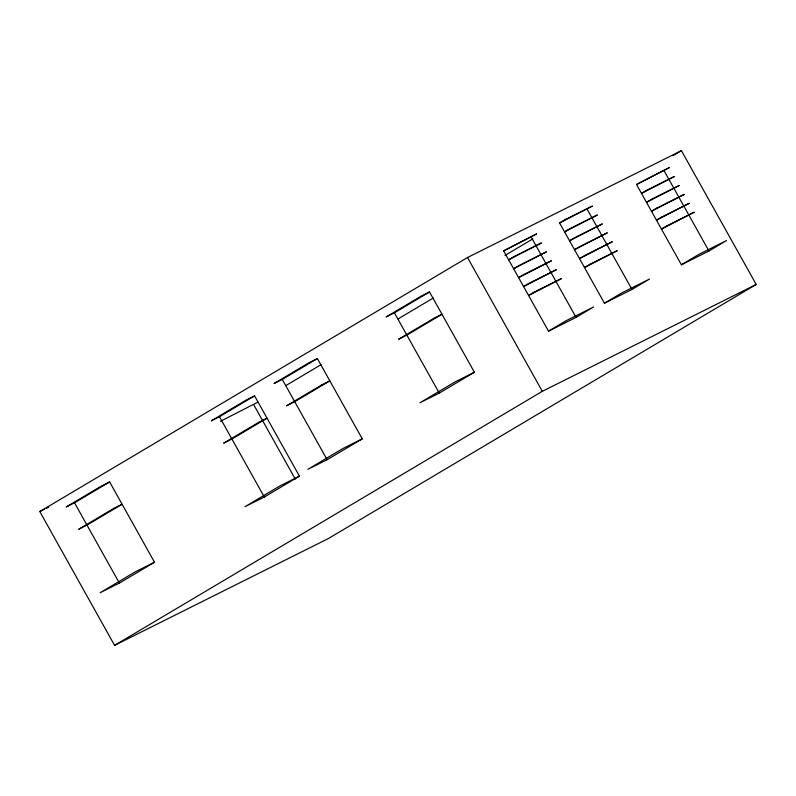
<?xml version="1.0" encoding="UTF-8"?>
<svg xmlns="http://www.w3.org/2000/svg" width="796" height="796" viewBox="0 0 796 796"><rect width="100%" height="100%" fill="white"/><g stroke="black" fill="none" stroke-linecap="round" stroke-linejoin="round"><path stroke-width="1.19" d="M39.8 511.549L467.521 257.516L681.416 150.643L756.2 284.451L328.479 538.484L114.584 645.357L39.8 511.549L44.238 509.331M109.639 481.948L101.371 486.077L66.257 506.933L74.526 502.803L109.639 481.948L154.514 562.235L119.39 583.09L100.107 592.731L135.221 571.866L154.514 562.235M254.571 395.871L246.302 400L211.189 420.865L219.447 416.726L254.571 395.871L299.435 476.157L264.322 497.012L245.029 506.654L280.152 485.799L299.435 476.157M317.385 358.568L309.117 362.697L274.003 383.553L282.272 379.423L317.385 358.568L362.26 438.855L327.136 459.71L307.853 469.341L342.967 448.486L362.26 438.855M429.522 291.973L421.253 296.102L386.13 316.957L394.398 312.828L429.522 291.973L474.386 372.249L439.273 393.115L419.98 402.746L455.103 381.891L474.386 372.249M503.639 250.879L536.464 233.984L503.639 250.879L548.514 331.166L576.065 317.395L593.627 306.967L566.075 320.738L548.514 331.166M220.452 421.283L257.974 402.129M285.774 385.622L321.067 364.668M398.05 318.937L433.342 297.983M504.982 255.436L532.783 238.919M559.518 223.049L567.001 218.601M672.859 155.727L681.416 150.643M604.433 303.226L621.994 292.799L649.546 279.028L631.984 289.455L604.433 303.226L559.568 222.94L592.383 206.045L564.832 219.815M636.521 184.493L669.346 167.588L636.521 184.493L681.396 264.769L708.947 251.009L726.509 240.581L698.958 254.342L681.396 264.769M114.584 645.357L542.305 391.324L756.2 284.451M46.447 508.226L48.665 507.112M664.083 170.722L708.947 251.009M587.12 209.179L631.984 289.455M531.201 237.118L576.065 317.395M467.521 257.516L542.305 391.324M394.398 312.828L439.273 393.115M282.272 379.423L327.136 459.71M253.695 404.676L295.306 479.132M219.447 416.726L264.322 497.012M74.526 502.803L119.39 583.09M513.898 256.67L508.624 259.804L541.449 242.909L513.898 256.67M569.817 228.731L564.553 231.865L597.368 214.97L569.817 228.731M518.883 265.595L513.609 268.72L546.434 251.825L518.883 265.595M646.78 190.284L641.516 193.408L674.331 176.513L646.78 190.284M113.838 508.375L78.714 529.24L86.983 525.111L122.106 504.246L113.838 508.375M258.77 422.308L223.646 443.163L231.915 439.034L267.028 418.179L258.77 422.308M321.584 384.995L286.46 405.851L294.729 401.721L329.852 380.866L321.584 384.995M433.72 318.4L398.597 339.255L406.865 335.126L441.979 314.271L433.72 318.4M574.802 237.656L569.538 240.78L602.353 223.885L574.802 237.656M523.867 274.511L518.594 277.645L551.419 260.75L523.867 274.511M651.765 199.199L646.501 202.333L679.316 185.438L651.765 199.199M579.787 246.571L574.523 249.705L607.338 232.81L579.787 246.571M528.852 283.436L523.589 286.56L556.404 269.665L528.852 283.436M656.75 208.124L651.486 211.248L684.301 194.353L656.75 208.124M584.771 255.496L579.508 258.62L612.333 241.725L584.771 255.496M533.837 292.351L528.574 295.485L561.389 278.59L533.837 292.351M661.735 217.039L656.471 220.174L689.286 203.279L661.735 217.039M589.756 264.411L584.493 267.546L617.318 250.65L589.756 264.411M666.72 225.964L661.456 229.089L694.271 212.194L666.72 225.964"/></g></svg>
